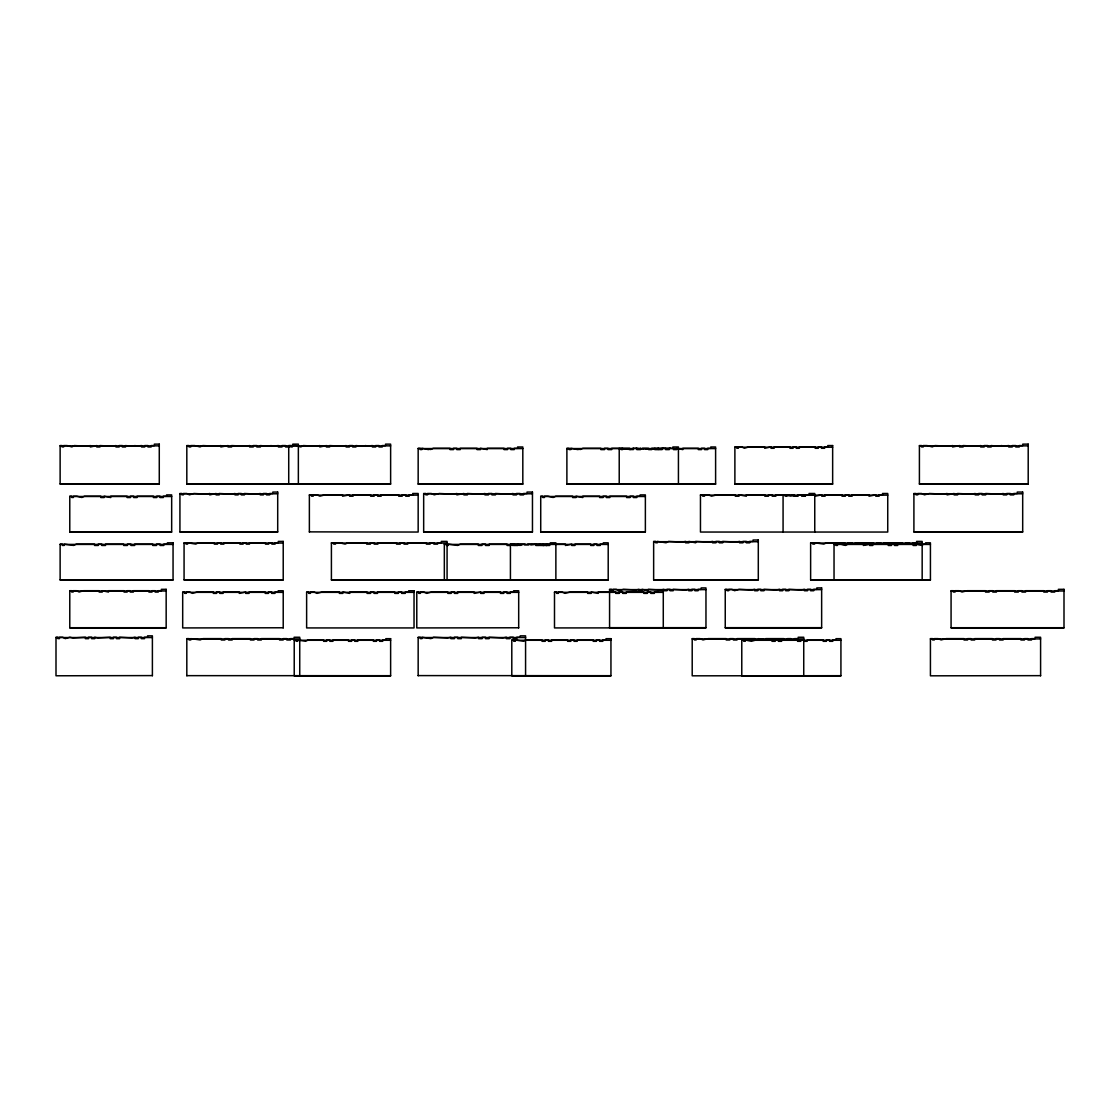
<?xml version="1.0" encoding="UTF-8"?>
<svg xmlns="http://www.w3.org/2000/svg" width="1120" height="1120" viewBox="0 0 1120 1120"><rect width="100%" height="100%" fill="white"/><g stroke="black" fill="none" stroke-linecap="round" stroke-linejoin="round"><path stroke-width="1.5" d="M60.13 445.858L159.278 445.858M186.816 445.858L390.628 445.858M919.408 445.858L1028.202 445.858M734.888 447.216L832.65 447.216M418.166 448.574L522.816 448.574M566.888 448.574L715.61 448.574M622.482 448.952L633.276 449.61L633.276 448.294M654.864 448.952L645.498 448.952M60.13 483.91L159.278 483.91M186.816 483.91L390.628 483.91M418.166 483.994L522.816 483.994M566.888 483.994L715.61 483.994M734.888 483.952L832.65 483.952M919.408 483.91L1028.202 483.91M179.928 493.78L277.704 493.78M423.668 493.78L532.462 493.78M913.906 493.78L1022.686 493.78M797.986 494.858L801.682 494.858L801.682 496.216L805.364 496.216L805.364 494.858M309.372 495.138L418.166 495.138M700.462 495.138L887.74 495.138M786.926 495.53L797.986 496.216L798.112 494.858M798.112 495.53L795.494 496.174M69.776 496.496L171.668 496.496M540.722 496.496L645.372 496.496M179.928 531.832L277.704 531.832M423.668 531.832L532.462 531.832M913.906 531.832L1022.686 531.832M69.776 531.93L171.668 531.93L171.668 494.9L166.586 494.9L166.586 496.216L163.296 496.216L163.296 497.546L160.02 497.546L160.02 496.216L156.73 496.216L156.73 497.546L153.44 497.546L153.44 496.216L137.004 496.216L137.004 497.546L133.714 497.546L133.714 496.216L130.424 496.216L130.424 497.546L127.148 497.546L127.148 496.216L110.712 496.216L110.712 497.546L104.132 496.216L104.132 497.546L100.842 497.546L100.842 496.216L84.406 496.216L81.858 497.49L76.888 496.216L73.388 496.216L73.388 497.49L71.778 497.49L71.778 496.216L69.776 496.216L69.776 532.084L171.668 532.084M309.372 531.874L418.166 532.042L418.166 493.486L412.734 493.486L412.734 494.858L409.22 494.858L409.22 496.216L405.72 496.216L405.72 494.858L402.206 494.858L402.206 496.216L398.706 496.216L398.706 494.858L381.15 494.858L381.15 496.216L377.65 496.216L377.65 494.858L374.136 494.858L374.136 496.216L370.622 496.216L370.622 494.858L353.08 494.858L353.08 496.216L349.566 496.216L349.566 494.858L342.552 496.216L342.552 494.858L325.01 494.858L319.928 496.174L316.974 494.858L313.236 494.858L313.236 496.174L311.528 496.174L311.528 494.858L309.372 494.858L309.372 532.042M540.722 531.93L645.372 531.93L645.372 494.9L640.15 494.9L640.15 496.216L636.776 496.216L636.776 497.546L633.402 497.546L633.402 496.216L630.028 496.216L630.028 497.546L626.654 497.546L626.654 496.216L609.77 496.216L609.77 497.546L606.396 497.546L606.396 496.216L603.022 496.216L603.022 497.546L599.648 497.546L599.648 496.216L582.764 496.216L582.764 497.546L576.016 496.216L576.016 497.546L572.642 497.546L572.642 496.216L555.758 496.216L553.126 497.49L548.03 496.216L544.446 496.216L544.446 497.49L542.78 497.49L542.78 496.216L540.722 496.216L540.722 532.084L645.372 532.084M653.646 541.702L758.296 541.702M184.072 543.06L283.22 543.06M331.408 543.06L447.076 543.06M810.628 543.06L922.166 543.06M913.178 544.152L909.398 544.138L909.398 542.78L905.8 542.78L905.8 544.138M60.13 544.418L173.054 544.418M444.332 544.418L608.202 544.418M834.036 544.418L930.426 544.418M60.13 579.852L173.054 579.852M184.072 579.796L283.22 579.796M331.408 579.796L608.202 579.852M653.646 579.754L758.296 579.754M810.628 579.796L930.426 579.852M609.574 589.624L705.964 589.624M725.242 589.624L821.646 589.624M69.776 590.982L166.166 590.982M951.076 590.982L1064 590.982M182.686 592.34L283.22 592.34M306.628 592.34L414.036 592.34M416.78 592.34L518.686 592.34M554.498 592.34L663.278 592.34M69.776 627.718L166.166 627.718M609.574 627.676L705.964 627.676M725.242 627.676L821.646 627.676M951.076 627.718L1064 627.718M283.22 627.774L182.686 627.928L182.686 592.074L184.674 592.074L184.674 593.348L186.256 593.348L186.256 592.074L189.7 592.074L192.43 593.348L197.134 592.074L213.346 592.074L213.346 593.39L216.58 593.39L216.58 592.074L219.828 592.074L219.828 593.39L223.076 593.39L223.076 592.074L239.288 592.074L239.288 593.39L245.77 592.074L245.77 593.39L249.018 593.39L249.018 592.074L255.5 592.074L265.23 592.074L265.23 593.39L268.464 593.39L268.464 592.074L271.712 592.074L271.712 593.39L274.96 593.39L274.96 592.074L278.194 592.074L278.194 590.758L283.22 590.758L283.22 627.928M518.686 627.774L416.78 627.928L416.78 592.074L418.796 592.074L418.796 593.348L420.406 593.348L420.406 592.074L423.892 592.074L426.664 593.348L431.424 592.074L447.86 592.074L447.86 593.39L451.15 593.39L451.15 592.074L454.44 592.074L454.44 593.39L457.716 593.39L457.716 592.074L474.152 592.074L474.152 593.39L480.732 592.074L480.732 593.39L484.022 593.39L484.022 592.074L490.588 592.074L500.458 592.074L500.458 593.39L503.748 593.39L503.748 592.074L507.024 592.074L507.024 593.39L510.314 593.39L510.314 592.074L513.604 592.074L513.604 590.758L518.686 590.758L518.686 627.928M56 637.546L152.39 637.546M418.166 637.546L525.574 637.546M186.816 638.904L299.74 638.904M692.202 638.904L803.74 638.904M930.426 638.904L1040.592 638.904M294.224 640.276L390.628 640.276M511.798 640.276L610.946 640.276M741.776 640.276L840.924 640.276M152.39 675.598L56 675.78L56 637.252L57.904 637.252L57.904 638.624L59.43 638.624L59.43 637.252L62.734 637.252L65.338 638.624L69.846 637.252L72.954 637.966L85.4 637.252L85.4 638.666L88.508 638.666L88.508 637.252L91.616 637.252L91.616 638.666L94.724 638.666L94.724 637.252L97.832 637.966L110.264 637.252L110.264 638.666L113.386 638.666L113.386 637.252L116.494 637.252L116.494 638.666L119.602 638.666L119.602 637.252L132.034 637.966L135.142 637.252L135.142 638.666L138.25 638.666L138.25 637.252L141.372 637.252L141.372 638.666L144.48 638.666L144.48 637.252L147.588 637.252L147.588 635.838L152.39 635.838L152.39 675.78M186.816 675.654L390.628 675.696M418.166 675.598L610.946 675.696M840.924 675.696L692.202 675.822L692.202 638.624L694.4 638.624L694.4 639.94L696.164 639.94L696.164 638.624L699.986 638.624L703.01 639.94L708.218 638.624L726.208 638.624L726.208 639.996L729.806 639.996L729.806 638.624L733.404 638.624L733.404 639.996L737.002 639.996L737.002 638.624L754.992 638.624L754.992 639.996L762.412 639.996M1040.592 675.654L930.426 675.822L930.426 638.624L932.596 638.624L932.596 639.94L934.346 639.94L934.346 638.624L938.112 638.624L941.108 639.94L946.246 638.624L964.026 638.624L964.026 639.996L967.568 639.996L967.568 638.624L971.124 638.624L971.124 639.996L974.68 639.996L974.68 638.624L992.446 638.624L992.446 639.996L996.002 639.996L996.002 638.624L999.558 638.624L999.558 639.996L1003.114 639.996L1003.114 638.624L1020.88 638.624L1020.88 639.996L1024.436 639.996L1024.436 638.624L1027.992 638.624L1027.992 639.996L1031.534 639.996L1031.534 638.624L1035.09 638.624L1035.09 637.252L1040.592 637.252L1040.592 675.822M922.166 579.964L922.166 541.408L916.594 541.408L916.594 542.78L912.996 542.78L913.178 545.468L916.286 545.468L916.286 544.152L922.502 545.468L922.502 544.152L925.61 544.152L925.61 542.822L930.426 542.822L930.426 580.006L810.628 579.964L810.628 542.78L812.826 542.78L812.826 544.096L814.59 544.096L814.59 542.78L823.844 544.096L826.644 542.78L844.634 542.78L844.634 544.138L854.098 544.152M910.07 544.152L902.202 544.138L902.202 542.78L884.212 542.78L884.212 544.138L875.868 544.152M903.854 544.152L897.638 544.152L897.638 545.468L894.516 545.468L894.516 544.152L891.408 544.152L891.408 545.468L888.3 545.468L888.3 544.152L882.084 544.152M880.614 544.138L880.614 542.78L877.016 542.78L877.016 544.138L872.76 544.152L872.76 545.468L869.652 545.468L869.652 544.152L863.422 545.468L863.422 544.152L851.83 544.138L851.83 542.78L848.232 542.78L848.232 544.138M873.418 544.138L873.418 542.78L855.428 542.78L855.428 544.138M847.882 544.152L845.46 545.426L840.756 544.152L837.452 544.152L837.452 545.426L835.94 545.426L835.94 544.152L834.036 544.152L834.036 580.006M814.758 532.042L814.758 493.486L809.046 493.486L809.046 494.858L804.874 495.53L801.486 494.858M808.248 494.858L814.996 494.858L814.996 496.216L821.744 494.858L821.744 496.216L825.118 496.216L825.118 494.858L842.002 494.858L842.002 496.216L845.376 496.216L845.376 494.858L848.75 494.858L848.75 496.216L852.138 496.216L852.138 494.858L869.008 494.858L869.008 496.216L875.77 494.858L875.77 496.216L879.144 496.216L879.144 494.858L882.518 494.858L882.518 493.486L887.74 493.486L887.74 532.042L700.462 532.042L700.462 494.858L702.716 494.858L702.716 496.174L704.522 496.174L704.522 494.858L708.442 494.858L711.536 496.174L716.884 494.858L735.308 494.858L735.308 496.216L739.004 496.216L739.004 494.858L746.368 496.216L746.368 494.858L764.806 494.858L764.806 496.216L768.502 496.216L768.502 494.858L772.184 494.858L772.184 496.216L775.866 496.216L775.866 494.858L783.244 494.858M803.74 675.822L803.74 637.252L798.168 637.252L798.168 638.624L794.57 638.624L794.57 639.996M794.304 496.216L794.304 494.858L790.622 495.53M794.388 639.996L791.196 639.996M790.972 639.996L790.972 638.624L787.374 638.624L787.374 639.996L781.606 639.996L781.606 641.312L778.4 641.312L778.4 639.996L775.208 639.996L775.208 641.312L772.002 641.312L772.002 639.996L765.604 639.996M790.384 495.516L783.076 494.858L783.076 532.042M786.8 494.858L786.8 496.174L785.148 496.174L785.148 494.858M784.798 639.996L797.594 639.996L797.594 641.312L800.786 641.312L800.786 639.996L803.992 639.996L803.992 641.312L807.184 641.312L807.184 639.996L823.172 639.996L823.172 641.312L826.378 641.312L826.378 639.996L829.57 639.996L829.57 641.312L832.776 641.312L832.776 639.996L835.968 639.996L835.968 638.68L840.924 638.68L840.924 675.864L741.776 675.864L741.776 639.996L743.722 639.996L743.722 641.27L745.29 641.27L745.29 639.996L751.38 641.27L756.014 639.996M783.776 639.996L783.776 638.624L765.786 638.624L765.786 639.996L758.59 638.624L758.59 639.996M678.426 484.162L678.426 446.978L672.868 446.978L672.868 448.294M670.376 448.294L662.06 448.294L662.06 449.61L658.462 449.61L658.462 448.294M665.658 448.294L665.658 449.61L669.256 449.61L669.256 448.294L673.484 448.294L673.484 449.61L676.592 449.61L676.592 448.294L682.808 449.61L682.808 448.294L698.362 448.294L698.362 449.61L701.47 449.61L701.47 448.294L704.578 448.294L704.578 449.61L707.686 449.61L707.686 448.294L710.794 448.294L710.794 446.978L715.61 446.978L715.61 484.162L566.888 484.162L566.888 448.294L569.086 448.294L569.086 449.568L570.85 449.568L570.85 448.294L577.696 449.568L581.182 448.952M664.16 448.294L651.714 448.294L651.714 449.61L648.606 449.61L648.606 448.294M663.278 627.928L663.278 590.758L657.846 590.758L657.846 592.074L654.346 592.074L654.346 593.39L650.832 593.39L650.832 592.074L647.318 592.074L647.318 593.39L643.818 593.39L643.818 592.074L626.262 592.074L626.262 593.39L622.762 593.39L622.762 592.074L619.248 592.074L619.248 593.39L615.734 593.39L615.734 592.074L598.192 592.074L598.192 593.39L591.178 592.074L591.178 593.39L587.664 593.39L587.664 592.074L570.122 592.074L565.04 593.348L562.086 592.074L558.362 592.074L558.362 593.348L556.64 593.348L556.64 592.074L554.498 592.074L554.498 627.928L705.964 627.844L705.964 587.916L701.162 587.916L701.162 589.33L698.054 589.33L698.054 590.744L694.932 590.744L694.932 589.33L691.824 589.33L691.824 590.744L688.716 590.744L688.716 589.33L685.608 590.044L673.176 589.33L673.176 590.744L670.068 590.744L670.068 589.33L666.96 589.33L666.96 590.744L663.838 590.744L663.838 589.33L660.73 590.044L648.298 589.33L648.298 590.744L642.082 589.33L642.082 590.744L638.974 590.744L638.974 589.33L635.852 590.044L623.42 589.33L618.912 590.702L616.308 589.33L613.004 589.33L613.004 590.702L611.478 590.702L611.478 589.33L609.574 589.33L609.574 627.844M657.93 448.294L657.93 449.61L654.822 449.61L654.864 448.294M647.668 448.294L642.39 448.294M644.07 448.952L636.174 448.294M640.472 448.294L640.472 449.61L636.874 449.61L636.874 448.294L633.066 448.294L630.644 449.568M629.678 449.61L629.678 448.294L611.688 448.294L611.688 449.61L608.09 449.61L608.09 448.294L604.492 448.294L604.492 449.61L600.894 449.61L600.894 448.294L582.904 448.294L580.104 449.568M622.636 448.294L622.636 449.568L621.11 449.568L621.11 448.294M619.22 448.294L619.22 484.162M555.87 580.006L555.87 542.822L550.298 542.822L550.298 544.152M549.696 544.152L549.696 545.468L540.246 545.468L540.246 544.152M546.7 544.152L546.7 545.468M546.546 544.152L546.546 545.468M543.396 545.468L543.396 544.152L565.474 544.152L565.474 545.468L571.774 544.152L571.774 545.468L574.938 545.468L574.938 544.152L590.702 544.152L590.702 545.468L593.852 545.468L593.852 544.152L597.016 544.152L597.016 545.468L600.166 545.468L600.166 544.152L603.316 544.152L603.316 542.822L608.202 542.822L608.202 580.006L331.408 579.964L331.408 542.78L333.69 542.78L333.69 544.096L335.524 544.096L335.524 542.78L339.486 542.78L345.128 544.096L348.026 542.78L366.688 542.78L366.688 544.138L370.412 544.138L370.412 542.78L374.15 542.78L374.15 544.138L377.874 544.138L377.874 542.78L396.536 542.78L396.536 544.138L400.26 544.138L400.26 542.78L403.998 542.78L403.998 544.138L407.722 544.138L407.722 542.78L426.384 542.78L426.384 544.138L430.122 544.138L430.122 542.78L433.846 542.78L433.846 544.138L437.584 544.138L437.584 542.78L441.308 542.78L441.308 541.408L447.076 541.408L447.076 579.964M543.102 545.468L543.102 544.152L533.932 544.152M539.504 544.152L539.504 545.468L535.906 545.468L535.906 544.152L530.782 544.81M532.308 544.152L527.632 544.152M528.71 544.81L524.468 544.81M525.574 675.78L525.574 635.838L520.212 635.838L520.212 637.252L516.754 637.252L516.754 638.666L513.282 638.666L513.282 637.252L509.824 637.252L509.824 638.666L506.352 638.666L506.352 637.252L502.894 637.966L489.034 637.252L489.034 638.666L485.562 638.666L485.562 637.252L482.104 637.252L482.104 638.666L478.632 638.666L478.632 637.252L475.174 637.966L461.314 637.252L461.314 638.666L457.842 638.666L457.842 637.252L454.384 637.252L454.384 638.666L450.912 638.666L450.912 637.252L447.454 637.966L433.594 637.252L430.892 638.624L421.974 637.252L421.974 638.624L420.28 638.624L420.28 637.252L418.166 637.252L418.166 675.78M525.112 544.152L517.916 544.152L517.916 545.468L514.318 545.468L514.318 544.152M522.018 544.81L519.904 545.426L517.244 544.152L510.426 544.152L510.426 580.006M513.898 544.152L513.898 545.426L512.358 545.426L512.358 544.152M510.72 544.152L510.72 545.468L507.122 545.468L507.122 544.152L489.132 544.152L489.132 545.468L485.534 545.468L485.534 544.152L481.936 544.152L481.936 545.468L478.338 545.468L478.338 544.152L460.348 544.152L457.548 545.426L448.294 544.152L448.294 545.426L446.53 545.426L446.53 544.152L444.332 544.152L444.332 580.006M431.578 448.952L428.316 449.568L421.876 448.294L421.876 449.568L420.224 449.568L420.224 448.294L418.166 448.294L418.166 484.162L522.816 484.162L522.816 446.978L517.594 446.978L517.594 448.294L514.22 448.294L514.22 449.61L510.846 449.61L510.846 448.294L507.472 448.294L507.472 449.61L504.098 449.61L504.098 448.294L487.214 448.294L487.214 449.61L480.466 448.294L480.466 449.61L477.092 449.61L477.092 448.294L460.208 448.294L460.208 449.61L456.834 449.61L456.834 448.294L453.46 448.294L453.46 449.61L450.072 449.61L450.072 448.294L433.202 448.294L430.57 449.568M299.74 675.822L299.74 637.252L294.098 637.252L294.098 638.624L290.458 638.624L290.458 639.996L286.818 639.996L286.818 638.624L283.178 638.624L283.178 639.996L279.538 639.996L279.538 638.624L261.324 638.624L261.324 639.996L257.684 639.996L257.684 638.624L254.03 638.624L254.03 639.996L250.39 639.996L250.39 638.624L232.176 638.624L232.176 639.996L228.536 639.996L228.536 638.624L224.896 638.624L224.896 639.996L221.256 639.996L221.256 638.624L203.042 638.624L200.2 639.94L190.834 638.624L190.834 639.94L189.042 639.94L189.042 638.624L186.816 638.624L186.816 675.822M298.354 484.078L298.354 444.136L292.796 444.136L292.796 445.564M292.348 445.564L292.348 446.922L290.738 446.922L290.738 445.564M289.198 445.564L289.198 446.978L285.6 446.978L285.6 445.564L282.002 445.564L282.002 446.978L278.404 446.978L278.404 445.564L271.208 446.264L271.208 445.564L267.61 446.264L260.414 445.564L260.414 446.978L256.816 446.978L256.816 445.564L253.218 445.564L253.218 446.978L249.62 446.978L249.62 445.564L246.022 446.264L231.63 445.564L231.63 446.978L228.032 446.978L228.032 445.564L220.836 446.978L220.836 445.564L217.238 446.264L202.846 445.564L200.046 446.922L194.6 445.564L190.778 445.564L190.778 446.922L189.014 446.922L189.014 445.564L186.816 445.564L186.816 484.078L390.628 484.078L390.628 444.136L385.532 444.136L385.532 445.564L382.256 445.564L382.256 446.978L378.966 446.978L378.966 445.564L375.676 445.564L375.676 446.978L372.386 446.978L372.386 445.564L365.82 446.264L365.82 445.564L362.53 446.264L355.95 445.564L355.95 446.978L352.674 446.978L352.674 445.564L349.384 445.564L349.384 446.978L346.094 446.978L346.094 445.564L342.804 446.264L329.658 445.564L329.658 446.978L326.368 446.978L326.368 445.564L319.802 446.978L319.802 445.564L316.512 446.264L303.366 445.564L300.804 446.922L295.834 445.564L288.722 445.564L288.722 484.078M159.278 444.136L154.336 444.136L154.336 445.564L151.13 445.564L151.13 446.978L147.938 446.978L147.938 445.564L144.732 445.564L144.732 446.978L141.54 446.978L141.54 445.564L135.142 446.264L135.142 445.564L131.95 446.264L125.552 445.564L125.552 446.978L122.346 446.978L122.346 445.564L119.154 445.564L119.154 446.978L115.948 446.978L115.948 445.564L112.756 446.264L99.96 445.564L99.96 446.978L96.768 446.978L96.768 445.564L90.37 446.978L90.37 445.564L87.164 446.264L74.368 445.564L71.89 446.922L67.046 445.564L63.658 445.564L63.658 446.922L62.09 446.922L62.09 445.564L60.13 445.564L60.13 484.078L159.278 484.078L159.278 444.136M1028.202 444.136L1022.77 444.136L1022.77 445.564L1019.256 445.564L1019.256 446.978L1015.756 446.978L1015.756 445.564L1012.242 445.564L1012.242 446.978L1008.728 446.978L1008.728 445.564L1001.714 446.264L1001.714 445.564L998.2 446.264L991.186 445.564L991.186 446.978L987.672 446.978L987.672 445.564L984.172 445.564L984.172 446.978L980.658 446.978L980.658 445.564L977.144 446.264L963.116 445.564L963.116 446.978L959.602 446.978L959.602 445.564L952.588 446.978L952.588 445.564L949.074 446.264L935.032 445.564L932.302 446.922L926.996 445.564L923.272 445.564L923.272 446.922L921.55 446.922L921.55 445.564L919.408 445.564L919.408 484.078L1028.202 484.078L1028.202 444.136M832.65 445.564L827.778 445.564L827.778 446.922L824.628 446.922L824.628 448.294L821.464 448.294L821.464 446.922L818.314 446.922L818.314 448.294L815.164 448.294L815.164 446.922L799.386 446.922L799.386 448.294L796.236 448.294L796.236 446.922L793.086 446.922L793.086 448.294L789.936 448.294L789.936 446.922L774.158 446.922L774.158 448.294L771.008 448.294L771.008 446.922L764.694 448.294L764.694 446.922L748.93 446.922L744.366 448.252L741.706 446.922L738.36 446.922L738.36 448.252L736.82 448.252L736.82 446.922L734.888 446.922L734.888 484.12L832.65 484.12L832.65 445.564M277.704 492.072L272.832 492.072L272.832 493.486L269.668 493.486L269.668 494.9L266.518 494.9L266.518 493.486L263.368 493.486L263.368 494.9L260.218 494.9L260.218 493.486L257.054 494.186L244.44 493.486L244.44 494.9L241.29 494.9L241.29 493.486L238.14 493.486L238.14 494.9L234.976 494.9L234.976 493.486L231.826 494.186L219.212 493.486L219.212 494.9L216.062 494.9L216.062 493.486L209.748 494.9L209.748 493.486L206.598 494.186L193.984 493.486L189.406 494.844L186.76 493.486L183.414 493.486L183.414 494.844L181.86 494.844L181.86 493.486L179.928 493.486L179.928 532L277.704 532L277.704 492.072M532.462 492.072L527.03 492.072L527.03 493.486L523.516 493.486L523.516 494.9L520.016 494.9L520.016 493.486L516.502 493.486L516.502 494.9L512.988 494.9L512.988 493.486L509.488 494.186L495.446 493.486L495.446 494.9L491.932 494.9L491.932 493.486L488.432 493.486L488.432 494.9L484.918 494.9L484.918 493.486L481.404 494.186L467.376 493.486L467.376 494.9L463.862 494.9L463.862 493.486L456.848 494.9L456.848 493.486L453.334 494.186L439.306 493.486L434.224 494.844L431.27 493.486L427.532 493.486L427.532 494.844L425.824 494.844L425.824 493.486L423.668 493.486L423.668 532L532.462 532L532.462 492.072M1022.686 492.072L1017.254 492.072L1017.254 493.486L1013.754 493.486L1013.754 494.9L1010.24 494.9L1010.24 493.486L1006.726 493.486L1006.726 494.9L1003.226 494.9L1003.226 493.486L999.712 494.186L985.684 493.486L985.684 494.9L982.17 494.9L982.17 493.486L978.656 493.486L978.656 494.9L975.156 494.9L975.156 493.486L971.642 494.186L957.6 493.486L957.6 494.9L954.1 494.9L954.1 493.486L947.072 494.9L947.072 493.486L943.572 494.186L929.53 493.486L924.448 494.844L921.494 493.486L917.77 493.486L917.77 494.844L916.048 494.844L916.048 493.486L913.906 493.486L913.906 532L1022.686 532L1022.686 492.072M758.296 539.994L753.074 539.994L753.074 541.408L749.7 541.408L749.7 542.822L746.326 542.822L746.326 541.408L742.952 541.408L742.952 542.822L739.564 542.822L739.564 541.408L736.19 542.108L722.694 541.408L722.694 542.822L719.32 542.822L719.32 541.408L715.932 541.408L715.932 542.822L712.558 542.822L712.558 541.408L709.184 542.108L695.688 541.408L695.688 542.822L688.926 541.408L688.926 542.822L685.552 542.822L685.552 541.408L682.178 542.108L668.668 541.408L666.05 542.78L657.356 541.408L657.356 542.78L655.704 542.78L655.704 541.408L653.646 541.408L653.646 579.922L758.296 579.922L758.296 539.994M283.22 541.408L278.264 541.408L278.264 542.78L275.072 542.78L275.072 544.138L271.866 544.138L271.866 542.78L268.674 542.78L268.674 544.138L265.468 544.138L265.468 542.78L249.48 542.78L249.48 544.138L246.288 544.138L246.288 542.78L243.082 542.78L243.082 544.138L239.89 544.138L239.89 542.78L223.902 542.78L223.902 544.138L220.696 544.138L220.696 542.78L217.504 542.78L217.504 544.138L214.298 544.138L214.298 542.78L198.31 542.78L195.818 544.096L187.586 542.78L187.586 544.096L186.018 544.096L186.018 542.78L184.072 542.78L184.072 579.964L283.22 579.964L283.22 541.408M173.054 542.822L167.412 542.822L167.412 544.152L163.772 544.152L163.772 545.468L160.132 545.468L160.132 544.152L156.492 544.152L156.492 545.468L152.852 545.468L152.852 544.152L134.638 544.152L134.638 545.468L130.984 545.468L130.984 544.152L127.344 544.152L127.344 545.468L123.704 545.468L123.704 544.152L105.49 544.152L105.49 545.468L101.85 545.468L101.85 544.152L98.21 544.152L98.21 545.468L94.57 545.468L94.57 544.152L76.356 544.152L73.514 545.426L64.148 544.152L64.148 545.426L62.356 545.426L62.356 544.152L60.13 544.152L60.13 580.006L173.054 580.006L173.054 542.822M821.646 587.916L816.83 587.916L816.83 589.33L813.722 589.33L813.722 590.744L810.614 590.744L810.614 589.33L807.506 589.33L807.506 590.744L804.398 590.744L804.398 589.33L801.276 590.044L788.844 589.33L788.844 590.744L785.736 590.744L785.736 589.33L782.628 589.33L782.628 590.744L779.52 590.744L779.52 589.33L776.412 590.044L763.966 589.33L763.966 590.744L760.858 590.744L760.858 589.33L757.75 589.33L757.75 590.744L754.642 590.744L754.642 589.33L751.534 590.044L739.088 589.33L734.594 590.702L731.976 589.33L728.672 589.33L728.672 590.702L727.146 590.702L727.146 589.33L725.242 589.33L725.242 627.844L821.646 627.844L821.646 587.916M166.166 589.33L161.35 589.33L161.35 590.702L158.242 590.702L158.242 592.074L155.134 592.074L155.134 590.702L152.026 590.702L152.026 592.074L148.918 592.074L148.918 590.702L133.364 590.702L133.364 592.074L130.256 592.074L130.256 590.702L127.148 590.702L127.148 592.074L124.04 592.074L124.04 590.702L108.5 590.702L108.5 592.074L102.27 590.702L102.27 592.074L99.162 592.074L99.162 590.702L83.622 590.702L79.114 592.018L76.496 590.702L73.192 590.702L73.192 592.018L71.666 592.018L71.666 590.702L69.776 590.702L69.776 627.886L166.166 627.886L166.166 589.33M1064 589.33L1058.372 589.33L1058.372 590.702L1054.718 590.702L1054.718 592.074L1051.078 592.074L1051.078 590.702L1047.438 590.702L1047.438 592.074L1043.798 592.074L1043.798 590.702L1025.584 590.702L1025.584 592.074L1021.944 592.074L1021.944 590.702L1018.304 590.702L1018.304 592.074L1014.65 592.074L1014.65 590.702L996.45 590.702L996.45 592.074L992.796 592.074L992.796 590.702L989.156 590.702L989.156 592.074L985.516 592.074L985.516 590.702L967.302 590.702L962.024 592.018L958.958 590.702L955.094 590.702L955.094 592.018L953.316 592.018L953.316 590.702L951.076 590.702L951.076 627.886L1064 627.886L1064 589.33M414.036 590.758L408.674 590.758L408.674 592.074L405.202 592.074L405.202 593.39L401.744 593.39L401.744 592.074L398.286 592.074L398.286 593.39L394.814 593.39L394.814 592.074L377.496 592.074L377.496 593.39L374.024 593.39L374.024 592.074L370.566 592.074L370.566 593.39L367.094 593.39L367.094 592.074L349.776 592.074L349.776 593.39L342.846 592.074L342.846 593.39L339.374 593.39L339.374 592.074L322.056 592.074L317.03 593.348L314.118 592.074L310.436 592.074L310.436 593.348L308.742 593.348L308.742 592.074L306.628 592.074L306.628 627.928L414.036 627.928L414.036 590.758M390.628 638.68L385.812 638.68L385.812 639.996L382.704 639.996L382.704 641.312L379.596 641.312L379.596 639.996L376.488 639.996L376.488 641.312L373.38 641.312L373.38 639.996L357.826 639.996L357.826 641.312L354.718 641.312L354.718 639.996L351.61 639.996L351.61 641.312L348.502 641.312L348.502 639.996L332.948 639.996L332.948 641.312L329.84 641.312L329.84 639.996L326.732 639.996L326.732 641.312L323.624 641.312L323.624 639.996L308.07 639.996L305.662 641.27L297.654 639.996L297.654 641.27L296.128 641.27L296.128 639.996L294.224 639.996L294.224 675.864L390.628 675.864L390.628 638.68M610.946 638.68L606.004 638.68L606.004 639.996L602.812 639.996L602.812 641.312L599.606 641.312L599.606 639.996L596.414 639.996L596.414 641.312L593.208 641.312L593.208 639.996L577.22 639.996L577.22 641.312L574.014 641.312L574.014 639.996L570.822 639.996L570.822 641.312L567.63 641.312L567.63 639.996L551.628 639.996L551.628 641.312L548.436 641.312L548.436 639.996L545.23 639.996L545.23 641.312L542.038 641.312L542.038 639.996L526.05 639.996L523.558 641.27L515.326 639.996L515.326 641.27L513.758 641.27L513.758 639.996L511.798 639.996L511.798 675.864L610.946 675.864L610.946 638.68"/></g></svg>
